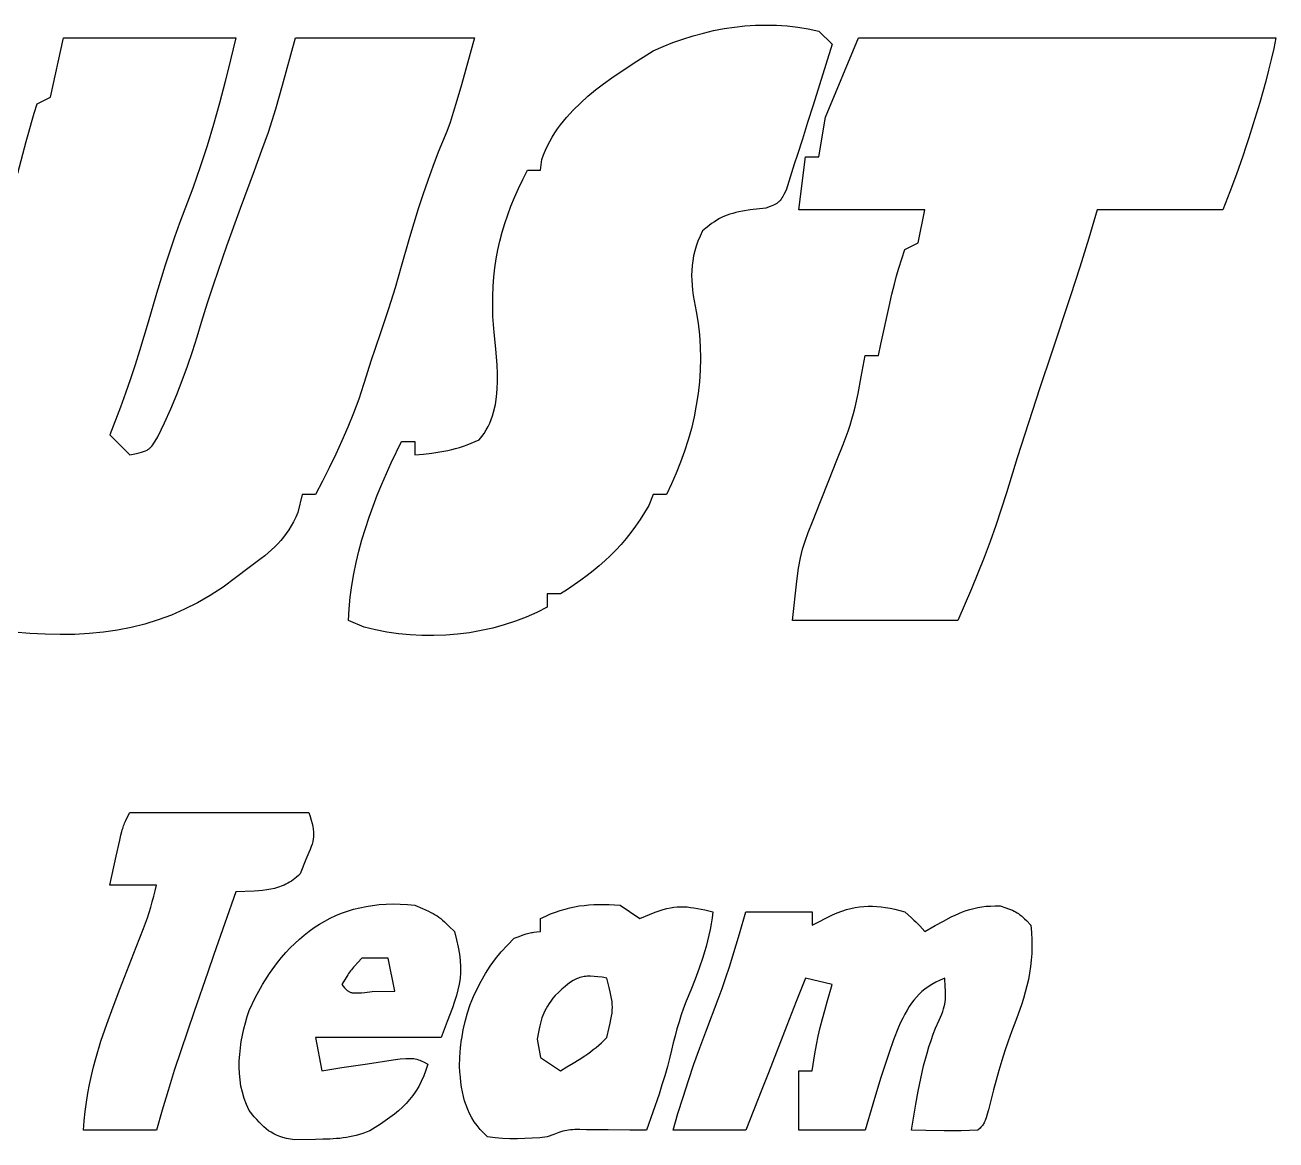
# Model space of a CAD drawing. Header units: millimetres. Extents: x 60 to 220, y -152 to -53.
# Drawn here: x 211.17 to 219.66, y -146.85 to -139.27 of the extents above; entities that cross this region are included whole.
import ezdxf

# ---------------------------------------------------------------- set-up
doc = ezdxf.new("R2010")
doc.units = ezdxf.units.MM
doc.layers.add('F.Silkscreen', color=41, linetype='CONTINUOUS', true_color=0xf2eda1)

msp = doc.modelspace()

# ---------------------------------------------------------------- linework, layer by layer
at = {"layer": 'F.Silkscreen', "linetype": 'CONTINUOUS'}
for p, q in [((215.773054, -139.325789), (215.843062, -139.309429)), ((215.843062, -139.309429), (215.913525, -139.29589)), ((215.913525, -139.29589), (215.984405, -139.285204)), ((215.984405, -139.285204), (216.055605, -139.277504)), ((216.055605, -139.277504), (216.127075, -139.272806)), ((216.127075, -139.272806), (216.198749, -139.271224)), ((216.198749, -139.271224), (216.270525, -139.272802)), ((216.270525, -139.272802), (216.342387, -139.277624)), ((216.342387, -139.277624), (216.414201, -139.285772)), ((216.414201, -139.285772), (216.48596, -139.297278)), ((216.48596, -139.297278), (216.557535, -139.312283)), ((216.557535, -139.312283), (216.647519, -139.402271)), ((211.338608, -139.762184), (211.428593, -139.357265)), ((211.428593, -139.357265), (212.598342, -139.357265)), ((212.598342, -139.357265), (212.56281, -139.507043)), ((212.915545, -139.680003), (213.00326, -139.357265)), ((213.00326, -139.357265), (214.217999, -139.357265)), ((214.217999, -139.357265), (214.129998, -139.678159)), ((215.4993, -139.417925), (215.566667, -139.391042)), ((215.566667, -139.391042), (215.634799, -139.366674)), ((215.634799, -139.366674), (215.703619, -139.344888)), ((215.703619, -139.344888), (215.773054, -139.325789)), ((216.647519, -139.402271), (216.518171, -139.815622)), ((216.602532, -139.897161), (216.827472, -139.357265)), ((216.827472, -139.357265), (219.661908, -139.357265)), ((219.661908, -139.357265), (219.646277, -139.431958)), ((215.321162, -139.517019), (215.432762, -139.447268)), ((215.432762, -139.447268), (215.4993, -139.417925)), ((219.646277, -139.431958), (219.629477, -139.505861)), ((212.56281, -139.507043), (212.525913, -139.655088)), ((215.207721, -139.590949), (215.321162, -139.517019)), ((219.629477, -139.505861), (219.61157, -139.579159)), ((212.525913, -139.655088), (212.487211, -139.801644)), ((215.095809, -139.670169), (215.151347, -139.629824)), ((215.151347, -139.629824), (215.207721, -139.590949)), ((219.592615, -139.652005), (219.572635, -139.724551)), ((219.61157, -139.579159), (219.592615, -139.652005)), ((212.869356, -139.840683), (212.915545, -139.680003)), ((214.129998, -139.678159), (214.099855, -139.784246)), ((214.988745, -139.755763), (215.041453, -139.712119)), ((215.041453, -139.712119), (215.095809, -139.670169)), ((219.572635, -139.724551), (219.551715, -139.796988)), ((211.229062, -139.870729), (211.248604, -139.807171)), ((211.248604, -139.807171), (211.338608, -139.762184)), ((212.487211, -139.801644), (212.446283, -139.947051)), ((214.099855, -139.784246), (214.075158, -139.866259)), ((214.889924, -139.848849), (214.938095, -139.801324)), ((214.938095, -139.801324), (214.988745, -139.755763)), ((216.518171, -139.815622), (216.481423, -139.933461)), ((219.551715, -139.796988), (219.507244, -139.942151)), ((211.210002, -139.934441), (211.229062, -139.870729)), ((212.844937, -139.920617), (212.869356, -139.840683)), ((214.075158, -139.866259), (214.053052, -139.933332)), ((214.802675, -139.950523), (214.844639, -139.898558)), ((214.844639, -139.898558), (214.889924, -139.848849)), ((216.557535, -140.167108), (216.602532, -139.897161)), ((211.174425, -140.062553), (211.191711, -139.998351)), ((211.191711, -139.998351), (211.210002, -139.934441)), ((212.446283, -139.947051), (212.402665, -140.091604)), ((212.774442, -140.12123), (212.819368, -140.000184)), ((212.819368, -140.000184), (212.844937, -139.920617)), ((214.030614, -139.994589), (213.97337, -140.136188)), ((214.053052, -139.933332), (214.030614, -139.994589)), ((214.764441, -140.004921), (214.783068, -139.977407)), ((214.783068, -139.977407), (214.802675, -139.950523)), ((216.481423, -139.933461), (216.445768, -140.046105)), ((219.507244, -139.942151), (219.477623, -140.037409)), ((211.118525, -140.277386), (211.174425, -140.062553)), ((214.715032, -140.09133), (214.73037, -140.061855)), ((214.73037, -140.061855), (214.746863, -140.033063)), ((214.746863, -140.033063), (214.764441, -140.004921)), ((216.445768, -140.046105), (216.409545, -140.158568)), ((219.477623, -140.037409), (219.457682, -140.099755)), ((212.402665, -140.091604), (212.355933, -140.235626)), ((212.723855, -140.259103), (212.774442, -140.12123)), ((213.97337, -140.136188), (213.936548, -140.232013)), ((214.676347, -140.183987), (214.68795, -140.152376)), ((214.68795, -140.152376), (214.700852, -140.121515)), ((214.700852, -140.121515), (214.715032, -140.09133)), ((216.409545, -140.158568), (216.390688, -140.217362)), ((216.422573, -140.527037), (216.46755, -140.167108)), ((216.46755, -140.167108), (216.557535, -140.167108)), ((219.437218, -140.161486), (219.394634, -140.283638)), ((219.457682, -140.099755), (219.437218, -140.161486)), ((212.355933, -140.235626), (212.305626, -140.379384)), ((213.936548, -140.232013), (213.901676, -140.328064)), ((214.546715, -140.320035), (214.577939, -140.257099)), ((214.577939, -140.257099), (214.66793, -140.257099)), ((214.66793, -140.257099), (214.676347, -140.183987)), ((216.390688, -140.217362), (216.37222, -140.276265)), ((212.629324, -140.515085), (212.723855, -140.259103)), ((213.901676, -140.328064), (213.868571, -140.424404)), ((214.517768, -140.381697), (214.546715, -140.320035)), ((216.37222, -140.276265), (216.336096, -140.394345)), ((219.394634, -140.283638), (219.349629, -140.405082)), ((212.305626, -140.379384), (212.251321, -140.523212)), ((213.868571, -140.424404), (213.836998, -140.521103)), ((214.491077, -140.442316), (214.517768, -140.381697)), ((216.319919, -140.42336), (216.31302, -140.435236)), ((216.336096, -140.394345), (216.319919, -140.42336)), ((219.349629, -140.405082), (219.301985, -140.527037)), ((214.444533, -140.561457), (214.466684, -140.50215)), ((214.466684, -140.50215), (214.491077, -140.442316)), ((216.226699, -140.504476), (216.196551, -140.515775)), ((216.239083, -140.499566), (216.226699, -140.504476)), ((216.249947, -140.494903), (216.239083, -140.499566)), ((216.259496, -140.490331), (216.249947, -140.494903)), ((216.267936, -140.485657), (216.259496, -140.490331)), ((216.271804, -140.483228), (216.267936, -140.485657)), ((216.275438, -140.480702), (216.271804, -140.483228)), ((216.278934, -140.478076), (216.275438, -140.480702)), ((216.282267, -140.475308), (216.278934, -140.478076)), ((216.285486, -140.472372), (216.282267, -140.475308)), ((216.288608, -140.469266), (216.285486, -140.472372)), ((216.291647, -140.465949), (216.288608, -140.469266)), ((216.294634, -140.462403), (216.291647, -140.465949)), ((216.300579, -140.454579), (216.294634, -140.462403)), ((216.306639, -140.445574), (216.300579, -140.454579)), ((216.31302, -140.435236), (216.306639, -140.445574)), ((212.251321, -140.523212), (212.215642, -140.617802)), ((212.536828, -140.771641), (212.629324, -140.515085)), ((213.836998, -140.521103), (213.806731, -140.618249)), ((214.42458, -140.620485), (214.444533, -140.561457)), ((215.865749, -140.596375), (215.847957, -140.607811)), ((215.883103, -140.586308), (215.865749, -140.596375)), ((215.900302, -140.577477), (215.883103, -140.586308)), ((215.917599, -140.569687), (215.900302, -140.577477)), ((215.935246, -140.562826), (215.917599, -140.569687)), ((215.953519, -140.556704), (215.935246, -140.562826)), ((215.972661, -140.551173), (215.953519, -140.556704)), ((215.99296, -140.546094), (215.972661, -140.551173)), ((216.014657, -140.541289), (215.99296, -140.546094)), ((216.038017, -140.536616), (216.014657, -140.541289)), ((216.090752, -140.527037), (216.038017, -140.536616)), ((216.196551, -140.515775), (216.090752, -140.527037)), ((217.277385, -140.527037), (216.422573, -140.527037)), ((217.232396, -140.751994), (217.277385, -140.527037)), ((218.447147, -140.527037), (218.390563, -140.719298)), ((219.301985, -140.527037), (218.447147, -140.527037)), ((212.215642, -140.617802), (212.181686, -140.712745)), ((213.806731, -140.618249), (213.777574, -140.715894)), ((214.391339, -140.738725), (214.406867, -140.679489)), ((214.406867, -140.679489), (214.42458, -140.620485)), ((215.767379, -140.670452), (215.750661, -140.705258)), ((215.789465, -140.65195), (215.767379, -140.670452)), ((215.810083, -140.635442), (215.789465, -140.65195)), ((215.82949, -140.620781), (215.810083, -140.635442)), ((215.847957, -140.607811), (215.82949, -140.620781)), ((212.181686, -140.712745), (212.149261, -140.808026)), ((213.777574, -140.715894), (213.721712, -140.91298)), ((214.377992, -140.798457), (214.391339, -140.738725)), ((215.73632, -140.739474), (215.724268, -140.77323)), ((215.750661, -140.705258), (215.73632, -140.739474)), ((217.14241, -140.79699), (217.232396, -140.751994)), ((218.390563, -140.719298), (218.330194, -140.915412)), ((212.149261, -140.808026), (212.118166, -140.903659)), ((212.448401, -141.029567), (212.536828, -140.771641)), ((214.366799, -140.858916), (214.377992, -140.798457)), ((215.706574, -140.839761), (215.700699, -140.872762)), ((215.714377, -140.806628), (215.706574, -140.839761)), ((215.724268, -140.77323), (215.714377, -140.806628)), ((217.10111, -140.923263), (217.14241, -140.79699)), ((212.118166, -140.903659), (212.059112, -141.096063)), ((213.721712, -140.91298), (213.679429, -141.056719)), ((214.350862, -140.983068), (214.357765, -140.920382)), ((214.357765, -140.920382), (214.366799, -140.858916)), ((215.696664, -140.905738), (215.694364, -140.93875)), ((215.700699, -140.872762), (215.696664, -140.905738)), ((217.085368, -140.976161), (217.10111, -140.923263)), ((218.330194, -140.915412), (218.267523, -141.110699)), ((214.346076, -141.047301), (214.350862, -140.983068)), ((215.694364, -140.93875), (215.693687, -140.971974)), ((215.693687, -140.971974), (215.694522, -141.005494)), ((215.694522, -141.005494), (215.696765, -141.0394)), ((217.070322, -141.032253), (217.085368, -140.976161)), ((212.059112, -141.096063), (212.002896, -141.290025)), ((212.406377, -141.159323), (212.448401, -141.029567)), ((213.679429, -141.056719), (213.634656, -141.199504)), ((214.343375, -141.113252), (214.346076, -141.047301)), ((215.696765, -141.0394), (215.700306, -141.073823)), ((215.700306, -141.073823), (215.705021, -141.108849)), ((217.034715, -141.184212), (217.054086, -141.099108)), ((217.054086, -141.099108), (217.070322, -141.032253)), ((212.366135, -141.289733), (212.406377, -141.159323)), ((214.342748, -141.181223), (214.343375, -141.113252)), ((214.344203, -141.251469), (214.342748, -141.181223)), ((215.705021, -141.108849), (215.710835, -141.144629)), ((215.710835, -141.144629), (215.725206, -141.218778)), ((216.978964, -141.439341), (217.034715, -141.184212)), ((218.267523, -141.110699), (218.137849, -141.499967)), ((213.634656, -141.199504), (213.588003, -141.341697)), ((214.352747, -141.360025), (214.344203, -141.251469)), ((215.725206, -141.218778), (215.738193, -141.29767)), ((212.002896, -141.290025), (211.974389, -141.387326)), ((212.33539, -141.390751), (212.366135, -141.289733)), ((213.588003, -141.341697), (213.539983, -141.483623)), ((214.363457, -141.470502), (214.352747, -141.360025)), ((215.738193, -141.29767), (215.747254, -141.376981)), ((211.974389, -141.387326), (211.944693, -141.484095)), ((212.303325, -141.490366), (212.33539, -141.390751)), ((215.747254, -141.376981), (215.752502, -141.456586)), ((216.962458, -141.516823), (216.978964, -141.439341)), ((211.944693, -141.484095), (211.913869, -141.580392)), ((212.269668, -141.588772), (212.303325, -141.490366)), ((213.539983, -141.483623), (213.520637, -141.541184)), ((214.37236, -141.58136), (214.363457, -141.470502)), ((215.752502, -141.456586), (215.754046, -141.536374)), ((216.845878, -141.66151), (216.872474, -141.516823)), ((216.872474, -141.516823), (216.962458, -141.516823)), ((218.137849, -141.499967), (218.058759, -141.73685)), ((211.913869, -141.580392), (211.881916, -141.676258)), ((212.234153, -141.686159), (212.269668, -141.588772)), ((213.501607, -141.59883), (213.482969, -141.656611)), ((213.520637, -141.541184), (213.501607, -141.59883)), ((214.374884, -141.636485), (214.37236, -141.58136)), ((215.751995, -141.616192), (215.746453, -141.695947)), ((215.754046, -141.536374), (215.751995, -141.616192)), ((211.881916, -141.676258), (211.848868, -141.771768)), ((212.1965, -141.782709), (212.234153, -141.686159)), ((213.482969, -141.656611), (213.464771, -141.714549)), ((214.373671, -141.745169), (214.375479, -141.691162)), ((214.375479, -141.691162), (214.374884, -141.636485)), ((215.746453, -141.695947), (215.73753, -141.775486)), ((216.823845, -141.775275), (216.845878, -141.66151)), ((211.848868, -141.771768), (211.814763, -141.866976)), ((212.15644, -141.878603), (212.1965, -141.782709)), ((213.464771, -141.714549), (213.432416, -141.812329)), ((214.368892, -141.798384), (214.373671, -141.745169)), ((215.73753, -141.775486), (215.725342, -141.854715)), ((216.803467, -141.868093), (216.823845, -141.775275)), ((218.058759, -141.73685), (217.980994, -141.974024)), ((211.814763, -141.866976), (211.743514, -142.056724)), ((213.432416, -141.812329), (213.397197, -141.908193)), ((214.348644, -141.901546), (214.360714, -141.850565)), ((214.360714, -141.850565), (214.368892, -141.798384)), ((215.725342, -141.854715), (215.709956, -141.933468)), ((216.792989, -141.909729), (216.803467, -141.868093)), ((212.11368, -141.97404), (212.15644, -141.878603)), ((213.397197, -141.908193), (213.359312, -142.002454)), ((214.322071, -141.975366), (214.332129, -141.951143)), ((214.332129, -141.951143), (214.340967, -141.926536)), ((214.340967, -141.926536), (214.348644, -141.901546)), ((215.709956, -141.933468), (215.691533, -142.011637)), ((216.76968, -141.989762), (216.781853, -141.949885)), ((216.781853, -141.949885), (216.792989, -141.909729)), ((212.067941, -142.069214), (212.11368, -141.97404)), ((213.359312, -142.002454), (213.319009, -142.095474)), ((214.283921, -142.045447), (214.298035, -142.022542)), ((214.298035, -142.022542), (214.310725, -141.999173)), ((214.310725, -141.999173), (214.322071, -141.975366)), ((215.691533, -142.011637), (215.670149, -142.089135)), ((216.723323, -142.120271), (216.7561, -142.030626)), ((216.7561, -142.030626), (216.76968, -141.989762)), ((217.980994, -141.974024), (217.90505, -142.211808)), ((211.743514, -142.056724), (211.878471, -142.191699)), ((212.02791, -142.132184), (212.035093, -142.122814)), ((212.035093, -142.122814), (212.042406, -142.112017)), ((212.042406, -142.112017), (212.050138, -142.099599)), ((212.050138, -142.099599), (212.067941, -142.069214)), ((213.319009, -142.095474), (213.276495, -142.18757)), ((213.654037, -142.244982), (213.723124, -142.101715)), ((213.723124, -142.101715), (213.813088, -142.101715)), ((213.813088, -142.101715), (213.813088, -142.191699)), ((214.143456, -142.132521), (214.170076, -142.123278)), ((214.170076, -142.123278), (214.196878, -142.1131)), ((214.196878, -142.1131), (214.223895, -142.101945)), ((214.223895, -142.101945), (214.251217, -142.089748)), ((214.251217, -142.089748), (214.268343, -142.067856)), ((214.268343, -142.067856), (214.283921, -142.045447)), ((215.670149, -142.089135), (215.645929, -142.165794)), ((216.680597, -142.228734), (216.723323, -142.120271)), ((211.878471, -142.191699), (211.923575, -142.181414)), ((211.923575, -142.181414), (211.942047, -142.176916)), ((211.942047, -142.176916), (211.958132, -142.172585)), ((211.958132, -142.172585), (211.972137, -142.16825)), ((211.972137, -142.16825), (211.984327, -142.163732)), ((211.984327, -142.163732), (211.994994, -142.15886)), ((211.994994, -142.15886), (211.999844, -142.156234)), ((211.999844, -142.156234), (212.004409, -142.153441)), ((212.004409, -142.153441), (212.008732, -142.150478)), ((212.008732, -142.150478), (212.012851, -142.147312)), ((212.012851, -142.147312), (212.016787, -142.143919)), ((212.016787, -142.143919), (212.020598, -142.140285)), ((212.020598, -142.140285), (212.02791, -142.132184)), ((213.276495, -142.18757), (213.23205, -142.279064)), ((213.813088, -142.191699), (213.87201, -142.186485)), ((213.87201, -142.186485), (213.92866, -142.179996)), ((213.92866, -142.179996), (213.983605, -142.171796)), ((213.983605, -142.171796), (214.010592, -142.166907)), ((214.010592, -142.166907), (214.03736, -142.161428)), ((214.03736, -142.161428), (214.063956, -142.155323)), ((214.063956, -142.155323), (214.090465, -142.148496)), ((214.090465, -142.148496), (214.116942, -142.140908)), ((214.116942, -142.140908), (214.143456, -142.132521)), ((215.645929, -142.165794), (215.61897, -142.241502)), ((217.90505, -142.211808), (217.831334, -142.450391)), ((213.23205, -142.279064), (213.185885, -142.370306)), ((213.589309, -142.391311), (213.654037, -142.244982)), ((215.61897, -142.241502), (215.589389, -142.316124)), ((216.625029, -142.366033), (216.680597, -142.228734)), ((213.185885, -142.370306), (213.138228, -142.461632)), ((215.589389, -142.316124), (215.557253, -142.389539)), ((216.568247, -142.507516), (216.625029, -142.366033)), ((213.048255, -142.461632), (213.020124, -142.582552)), ((213.138228, -142.461632), (213.048255, -142.461632)), ((213.530222, -142.54035), (213.558976, -142.465498)), ((213.558976, -142.465498), (213.589309, -142.391311)), ((215.432762, -142.461632), (215.401836, -142.534768)), ((215.52274, -142.461632), (215.432762, -142.461632)), ((215.557253, -142.389539), (215.52274, -142.461632)), ((217.831334, -142.450391), (217.796018, -142.561445)), ((213.503149, -142.615798), (213.530222, -142.54035)), ((215.401836, -142.534768), (215.373316, -142.584233)), ((216.513939, -142.646871), (216.568247, -142.507516)), ((213.005728, -142.61529), (212.990629, -142.645905)), ((213.020124, -142.582552), (213.005728, -142.61529)), ((213.477983, -142.691839), (213.503149, -142.615798)), ((215.343739, -142.631459), (215.313068, -142.676535)), ((215.373316, -142.584233), (215.343739, -142.631459)), ((217.796018, -142.561445), (217.758844, -142.67125)), ((212.958219, -142.701539), (212.940818, -142.726908)), ((212.974814, -142.674594), (212.958219, -142.701539)), ((212.990629, -142.645905), (212.974814, -142.674594)), ((213.454842, -142.768416), (213.477983, -142.691839)), ((215.281284, -142.719661), (215.248347, -142.760951)), ((215.313068, -142.676535), (215.281284, -142.719661)), ((216.463543, -142.778055), (216.485529, -142.718588)), ((216.485529, -142.718588), (216.513939, -142.646871)), ((217.758844, -142.67125), (217.719921, -142.780069)), ((212.883613, -142.795548), (212.862734, -142.816551)), ((212.903555, -142.773721), (212.883613, -142.795548)), ((212.922619, -142.750917), (212.903555, -142.773721)), ((212.940818, -142.726908), (212.922619, -142.750917)), ((213.433904, -142.845477), (213.454842, -142.768416)), ((215.214251, -142.800569), (215.178968, -142.838652)), ((215.248347, -142.760951), (215.214251, -142.800569)), ((216.446418, -142.833069), (216.454469, -142.805625)), ((216.454469, -142.805625), (216.463543, -142.778055)), ((217.719921, -142.780069), (217.679317, -142.888091)), ((212.794304, -142.876558), (212.769456, -142.89618)), ((212.818109, -142.856874), (212.794304, -142.876558)), ((212.840923, -142.836937), (212.818109, -142.856874)), ((212.862734, -142.816551), (212.840923, -142.836937)), ((213.415337, -142.923031), (213.433904, -142.845477)), ((215.142456, -142.875323), (215.104681, -142.910764)), ((215.178968, -142.838652), (215.142456, -142.875323)), ((216.420321, -142.961235), (216.432549, -142.891534)), ((216.432549, -142.891534), (216.439174, -142.861388)), ((216.439174, -142.861388), (216.446418, -142.833069)), ((217.679317, -142.888091), (217.637176, -142.995531)), ((212.688336, -142.956541), (212.596937, -143.027372)), ((212.74353, -142.915932), (212.688336, -142.956541)), ((212.769456, -142.89618), (212.74353, -142.915932)), ((213.399247, -143.001002), (213.415337, -142.923031)), ((215.065629, -142.945114), (215.025274, -142.978523)), ((215.104681, -142.910764), (215.065629, -142.945114)), ((216.408142, -143.050066), (216.420321, -142.961235)), ((212.596937, -143.027372), (212.51117, -143.090018)), ((213.385836, -143.079362), (213.399247, -143.001002)), ((214.940528, -143.043085), (214.896085, -143.074532)), ((214.983598, -143.011139), (214.940528, -143.043085)), ((215.025274, -142.978523), (214.983598, -143.011139)), ((216.377581, -143.316469), (216.408142, -143.050066)), ((217.637176, -142.995531), (217.593563, -143.102586)), ((212.424786, -143.146367), (212.337683, -143.19662)), ((212.51117, -143.090018), (212.424786, -143.146367)), ((213.375264, -143.158097), (213.385836, -143.079362)), ((214.802889, -143.136497), (214.712922, -143.136497)), ((214.712922, -143.136497), (214.712922, -143.226496)), ((214.850209, -143.105626), (214.802889, -143.136497)), ((214.896085, -143.074532), (214.850209, -143.105626)), ((217.593563, -143.102586), (217.502351, -143.316469)), ((212.337683, -143.19662), (212.249726, -143.241027)), ((213.367663, -143.237132), (213.375264, -143.158097)), ((214.712922, -143.226496), (214.642903, -143.26206)), ((212.070995, -143.313089), (211.979982, -143.341205)), ((212.160879, -143.279763), (212.070995, -143.313089)), ((212.249726, -143.241027), (212.160879, -143.279763)), ((213.363212, -143.316469), (213.367663, -143.237132)), ((213.470047, -143.361464), (213.363212, -143.316469)), ((214.570621, -143.294039), (214.496327, -143.322431)), ((214.642903, -143.26206), (214.570621, -143.294039)), ((217.502351, -143.316469), (216.377581, -143.316469)), ((211.199141, -143.404558), (211.093431, -143.395561)), ((211.699168, -143.396432), (211.602636, -143.405875)), ((211.794169, -143.382647), (211.699168, -143.396432)), ((211.88775, -143.364317), (211.794169, -143.382647)), ((211.979982, -143.341205), (211.88775, -143.364317)), ((213.545972, -143.380332), (213.470047, -143.361464)), ((213.623395, -143.395561), (213.545972, -143.380332)), ((213.702036, -143.407106), (213.623395, -143.395561)), ((214.18441, -143.399841), (214.104111, -143.410158)), ((214.264065, -143.385915), (214.18441, -143.399841)), ((214.34277, -143.368366), (214.264065, -143.385915)), ((214.420275, -143.347207), (214.34277, -143.368366)), ((214.496327, -143.322431), (214.420275, -143.347207)), ((211.302822, -143.410318), (211.199141, -143.404558)), ((211.404563, -143.412588), (211.302822, -143.410318)), ((211.504466, -143.411171), (211.404563, -143.412588)), ((211.602636, -143.405875), (211.504466, -143.411171)), ((213.781607, -143.415002), (213.702036, -143.407106)), ((213.861884, -143.419264), (213.781607, -143.415002)), ((213.942571, -143.419857), (213.861884, -143.419264)), ((214.023408, -143.416819), (213.942571, -143.419857)), ((214.104111, -143.410158), (214.023408, -143.416819)), ((211.847382, -144.684925), (211.85209, -144.674759)), ((211.85209, -144.674759), (211.8636, -144.651093)), ((211.8636, -144.651093), (211.878471, -144.621204)), ((211.878471, -144.621204), (213.093237, -144.621204)), ((213.093237, -144.621204), (213.102096, -144.64841)), ((213.102096, -144.64841), (213.109582, -144.673003)), ((213.109582, -144.673003), (213.115692, -144.695352)), ((211.817452, -144.776238), (211.824043, -144.750851)), ((211.824043, -144.750851), (211.827045, -144.740075)), ((211.827045, -144.740075), (211.829996, -144.73021)), ((211.829996, -144.73021), (211.832974, -144.720981)), ((211.832974, -144.720981), (211.836112, -144.712109)), ((211.836112, -144.712109), (211.839494, -144.703316)), ((211.839494, -144.703316), (211.843219, -144.694356)), ((211.843219, -144.694356), (211.847382, -144.684925)), ((213.115692, -144.695352), (213.120464, -144.715817)), ((213.120464, -144.715817), (213.123869, -144.734726)), ((213.123869, -144.734726), (213.125913, -144.75247)), ((213.125913, -144.75247), (213.12665, -144.769362)), ((211.785697, -144.919275), (211.809418, -144.808536)), ((211.809418, -144.808536), (211.817452, -144.776238)), ((213.116177, -144.835577), (213.110284, -144.853575)), ((213.120792, -144.818515), (213.116177, -144.835577)), ((213.124063, -144.802044), (213.120792, -144.818515)), ((213.126035, -144.785771), (213.124063, -144.802044)), ((213.12665, -144.769362), (213.126035, -144.785771)), ((211.743514, -145.116097), (211.785697, -144.919275)), ((213.094516, -144.893703), (213.073552, -144.941759)), ((213.103054, -144.872829), (213.094516, -144.893703)), ((213.110284, -144.853575), (213.103054, -144.872829)), ((213.073552, -144.941759), (213.034374, -145.037719)), ((212.962966, -145.095534), (212.950717, -145.102691)), ((212.97513, -145.087727), (212.962966, -145.095534)), ((212.98715, -145.079221), (212.97513, -145.087727)), ((212.999096, -145.069998), (212.98715, -145.079221)), ((213.010935, -145.060036), (212.999096, -145.069998)), ((213.0227, -145.049278), (213.010935, -145.060036)), ((213.034374, -145.037719), (213.0227, -145.049278)), ((212.058452, -145.116097), (211.743514, -145.116097)), ((212.040416, -145.190859), (212.049705, -145.15373)), ((212.049705, -145.15373), (212.058452, -145.116097)), ((212.598342, -145.161099), (212.449303, -145.585698)), ((212.722341, -145.154859), (212.598342, -145.161099)), ((212.751498, -145.153046), (212.722341, -145.154859)), ((212.77997, -145.150613), (212.751498, -145.153046)), ((212.807792, -145.147322), (212.77997, -145.150613)), ((212.835009, -145.142928), (212.807792, -145.147322)), ((212.861654, -145.137172), (212.835009, -145.142928)), ((212.887727, -145.129814), (212.861654, -145.137172)), ((212.9133, -145.120566), (212.887727, -145.129814)), ((212.925893, -145.115189), (212.9133, -145.120566)), ((212.938355, -145.109247), (212.925893, -145.115189)), ((212.950717, -145.102691), (212.938355, -145.109247)), ((212.009039, -145.300328), (212.020094, -145.264031)), ((212.020094, -145.264031), (212.030564, -145.227608)), ((212.030564, -145.227608), (212.040416, -145.190859)), ((213.397772, -145.279052), (213.439904, -145.268303)), ((213.439904, -145.268303), (213.483027, -145.259362)), ((213.483027, -145.259362), (213.527146, -145.252308)), ((213.527146, -145.252308), (213.572262, -145.247172)), ((213.572262, -145.247172), (213.618375, -145.243952)), ((213.618375, -145.243952), (213.665534, -145.242715)), ((213.665534, -145.242715), (213.713681, -145.243472)), ((213.713681, -145.243472), (213.762882, -145.246241)), ((213.762882, -145.246241), (213.813088, -145.251075)), ((213.813088, -145.251075), (213.865278, -145.273574)), ((214.83399, -145.277286), (214.866143, -145.269068)), ((214.866143, -145.269068), (214.898251, -145.262211)), ((214.898251, -145.262211), (214.930482, -145.256651)), ((214.930482, -145.256651), (214.962915, -145.252312)), ((214.962915, -145.252312), (214.995719, -145.24916)), ((214.995719, -145.24916), (215.029039, -145.247098)), ((215.029039, -145.247098), (215.06298, -145.246086)), ((215.06298, -145.246086), (215.097699, -145.246027)), ((215.097699, -145.246027), (215.13333, -145.246896)), ((215.13333, -145.246896), (215.169964, -145.248584)), ((215.169964, -145.248584), (215.207813, -145.251075)), ((215.207813, -145.251075), (215.342781, -145.341053)), ((215.524932, -145.273753), (215.549028, -145.26865)), ((215.549028, -145.26865), (215.572455, -145.265023)), ((215.572455, -145.265023), (215.595393, -145.262771)), ((215.595393, -145.262771), (215.618014, -145.261828)), ((215.618014, -145.261828), (215.640503, -145.262071)), ((215.640503, -145.262071), (215.663066, -145.26344)), ((215.663066, -145.26344), (215.685853, -145.265808)), ((215.685853, -145.265808), (215.709052, -145.269102)), ((215.709052, -145.269102), (215.732857, -145.27321)), ((216.775533, -145.273571), (216.805094, -145.267378)), ((216.805094, -145.267378), (216.834304, -145.262844)), ((216.834304, -145.262844), (216.863318, -145.2599)), ((216.863318, -145.2599), (216.892288, -145.258489)), ((216.892288, -145.258489), (216.921393, -145.258549)), ((216.921393, -145.258549), (216.950788, -145.260055)), ((216.950788, -145.260055), (216.98064, -145.26292)), ((216.98064, -145.26292), (217.011108, -145.267105)), ((217.011108, -145.267105), (217.042359, -145.272571)), ((217.609727, -145.272704), (217.636505, -145.266887)), ((217.636505, -145.266887), (217.664246, -145.262287)), ((217.664246, -145.262287), (217.693188, -145.258919)), ((217.693188, -145.258919), (217.723499, -145.256855)), ((217.723499, -145.256855), (217.755404, -145.256108)), ((217.755404, -145.256108), (217.789173, -145.2567)), ((217.789173, -145.2567), (217.828322, -145.269867)), ((217.828322, -145.269867), (217.844509, -145.275554)), ((211.984961, -145.372785), (211.997342, -145.336524)), ((211.997342, -145.336524), (212.009039, -145.300328)), ((213.201808, -145.359513), (213.239067, -145.33998)), ((213.239067, -145.33998), (213.277278, -145.322142)), ((213.277278, -145.322142), (213.316463, -145.306017)), ((213.316463, -145.306017), (213.356643, -145.291649)), ((213.356643, -145.291649), (213.397772, -145.279052)), ((213.865278, -145.273574), (213.905896, -145.29185)), ((213.905896, -145.29185), (213.922821, -145.300055)), ((213.922821, -145.300055), (213.938048, -145.308015)), ((213.938048, -145.308015), (213.951963, -145.315964)), ((213.951963, -145.315964), (213.964938, -145.324183)), ((213.964938, -145.324183), (213.9774, -145.332931)), ((213.9774, -145.332931), (213.989726, -145.342467)), ((213.989726, -145.342467), (214.002314, -145.353063)), ((214.002314, -145.353063), (214.015564, -145.364958)), ((214.66793, -145.341053), (214.702304, -145.325055)), ((214.66793, -145.431032), (214.66793, -145.341053)), ((214.702304, -145.325055), (214.735931, -145.310752)), ((214.735931, -145.310752), (214.769028, -145.298064)), ((214.769028, -145.298064), (214.801667, -145.286929)), ((214.801667, -145.286929), (214.83399, -145.277286)), ((215.342781, -145.341053), (215.446835, -145.298888)), ((215.446835, -145.298888), (215.474019, -145.288777)), ((215.474019, -145.288777), (215.5, -145.28042)), ((215.5, -145.28042), (215.524932, -145.273753)), ((215.732857, -145.27321), (215.78298, -145.283542)), ((215.78298, -145.283542), (215.837676, -145.296061)), ((215.832741, -145.337122), (215.82669, -145.377349)), ((215.837676, -145.296061), (215.832741, -145.337122)), ((216.019367, -145.446202), (216.062642, -145.296061)), ((216.062642, -145.296061), (216.512558, -145.296061)), ((216.512558, -145.296061), (216.512558, -145.386049)), ((216.512558, -145.386049), (216.650313, -145.315739)), ((216.650313, -145.315739), (216.682989, -145.302487)), ((216.682989, -145.302487), (216.714635, -145.291053)), ((216.714635, -145.291053), (216.745416, -145.281421)), ((216.745416, -145.281421), (216.775533, -145.273571)), ((217.042359, -145.272571), (217.074545, -145.279268)), ((217.074545, -145.279268), (217.107839, -145.287106)), ((217.107839, -145.287106), (217.14241, -145.296061)), ((217.14241, -145.296061), (217.187628, -145.33751)), ((217.187628, -145.33751), (217.203422, -145.352363)), ((217.203422, -145.352363), (217.216771, -145.365407)), ((217.403754, -145.358838), (217.456912, -145.331172)), ((217.456912, -145.331172), (217.482511, -145.318804)), ((217.482511, -145.318804), (217.507778, -145.307433)), ((217.507778, -145.307433), (217.532926, -145.297092)), ((217.532926, -145.297092), (217.558136, -145.287835)), ((217.558136, -145.287835), (217.583675, -145.279698)), ((217.583675, -145.279698), (217.609727, -145.272704)), ((217.844509, -145.275554), (217.858848, -145.280872)), ((217.858848, -145.280872), (217.871634, -145.286026)), ((217.871634, -145.286026), (217.883175, -145.291202)), ((217.883175, -145.291202), (217.893779, -145.296595)), ((217.893779, -145.296595), (217.903741, -145.30239)), ((217.903741, -145.30239), (217.91338, -145.30879)), ((217.91338, -145.30879), (217.923007, -145.315948)), ((217.923007, -145.315948), (217.932897, -145.324107)), ((217.932897, -145.324107), (217.943378, -145.333415)), ((217.943378, -145.333415), (217.954752, -145.344067)), ((217.954752, -145.344067), (217.967313, -145.356263)), ((211.922067, -145.535607), (211.971899, -145.409186)), ((211.971899, -145.409186), (211.984961, -145.372785)), ((213.062285, -145.453956), (213.095738, -145.427955)), ((213.095738, -145.427955), (213.130149, -145.403531)), ((213.130149, -145.403531), (213.165503, -145.380713)), ((213.165503, -145.380713), (213.201808, -145.359513)), ((214.015564, -145.364958), (214.029865, -145.378437)), ((214.029865, -145.378437), (214.045612, -145.393785)), ((214.045612, -145.393785), (214.083055, -145.431032)), ((214.083055, -145.431032), (214.097566, -145.48589)), ((214.588484, -145.440888), (214.596796, -145.438957)), ((214.596796, -145.438957), (214.605049, -145.437358)), ((214.605049, -145.437358), (214.613495, -145.436034)), ((214.613495, -145.436034), (214.622408, -145.434912)), ((214.622408, -145.434912), (214.642655, -145.432967)), ((214.642655, -145.432967), (214.66793, -145.431032)), ((215.819567, -145.416839), (215.811462, -145.45568)), ((215.82669, -145.377349), (215.819567, -145.416839)), ((217.216771, -145.365407), (217.229251, -145.378207)), ((217.229251, -145.378207), (217.242474, -145.392353)), ((217.242474, -145.392353), (217.277385, -145.431032)), ((217.277385, -145.431032), (217.346632, -145.390088)), ((217.346632, -145.390088), (217.403754, -145.358838)), ((217.967313, -145.356263), (217.997245, -145.386049)), ((217.997245, -145.386049), (218.001818, -145.436662)), ((218.001818, -145.436662), (218.004341, -145.485609)), ((212.967497, -145.541057), (212.998161, -145.51055)), ((212.998161, -145.51055), (213.029754, -145.481493)), ((213.029754, -145.481493), (213.062285, -145.453956)), ((214.097566, -145.48589), (214.108817, -145.536528)), ((214.401198, -145.568576), (214.443072, -145.521781)), ((214.443072, -145.521781), (214.487954, -145.476028)), ((214.487954, -145.476028), (214.522449, -145.463021)), ((214.522449, -145.463021), (214.54929, -145.45318)), ((214.54929, -145.45318), (214.570612, -145.445974)), ((214.570612, -145.445974), (214.579831, -145.443194)), ((214.579831, -145.443194), (214.588484, -145.440888)), ((215.802385, -145.493953), (215.792439, -145.531751)), ((215.811462, -145.45568), (215.802385, -145.493953)), ((215.974234, -145.595195), (216.019367, -145.446202)), ((218.004341, -145.485609), (218.004882, -145.533099)), ((211.811002, -145.821894), (211.922067, -145.535607)), ((212.449303, -145.585698), (212.407224, -145.705475)), ((212.880928, -145.641187), (212.908888, -145.606413)), ((212.908888, -145.606413), (212.937727, -145.573026)), ((212.937727, -145.573026), (212.967497, -145.541057)), ((214.108817, -145.536528), (214.116953, -145.583603)), ((214.116953, -145.583603), (214.122069, -145.627706)), ((214.362317, -145.616393), (214.401198, -145.568576)), ((215.770118, -145.606271), (215.744913, -145.679933)), ((215.781662, -145.569163), (215.770118, -145.606271)), ((215.792439, -145.531751), (215.781662, -145.569163)), ((215.950576, -145.669299), (215.974234, -145.595195)), ((218.003527, -145.579337), (218.000362, -145.624523)), ((218.004882, -145.533099), (218.003527, -145.579337)), ((212.827762, -145.71477), (212.880928, -145.641187)), ((213.38293, -145.689854), (213.376427, -145.698296)), ((213.389926, -145.681234), (213.38293, -145.689854)), ((213.397618, -145.672178), (213.389926, -145.681234)), ((213.406156, -145.662414), (213.397618, -145.672178)), ((213.426708, -145.639695), (213.406156, -145.662414)), ((213.453168, -145.611006), (213.426708, -145.639695)), ((213.633133, -145.611006), (213.453168, -145.611006)), ((213.67812, -145.835965), (213.633133, -145.611006)), ((214.122069, -145.627706), (214.124297, -145.669466)), ((214.124297, -145.669466), (214.123753, -145.709497)), ((214.293378, -145.715296), (214.326366, -145.665292)), ((214.326366, -145.665292), (214.362317, -145.616393)), ((215.744913, -145.679933), (215.717315, -145.753456)), ((215.925971, -145.743161), (215.950576, -145.669299)), ((217.995422, -145.668868), (217.988812, -145.712571)), ((218.000362, -145.624523), (217.995422, -145.668868)), ((212.407224, -145.705475), (212.314209, -145.97254)), ((212.779755, -145.790961), (212.827762, -145.71477)), ((213.336564, -145.759904), (213.318193, -145.790961)), ((213.351329, -145.735519), (213.336564, -145.759904)), ((213.357861, -145.725157), (213.351329, -145.735519)), ((213.364108, -145.715681), (213.357861, -145.725157)), ((213.37021, -145.706805), (213.364108, -145.715681)), ((213.376427, -145.698296), (213.37021, -145.706805)), ((214.120564, -145.748408), (214.114845, -145.786841)), ((214.123753, -145.709497), (214.120564, -145.748408)), ((214.236089, -145.818766), (214.263289, -145.766444)), ((214.263289, -145.766444), (214.293378, -145.715296)), ((214.871953, -145.774672), (214.853274, -145.788151)), ((214.890079, -145.763264), (214.871953, -145.774672)), ((214.908031, -145.753846), (214.890079, -145.763264)), ((214.917035, -145.749836), (214.908031, -145.753846)), ((214.926132, -145.746324), (214.917035, -145.749836)), ((214.935348, -145.743267), (214.926132, -145.746324)), ((214.944728, -145.740642), (214.935348, -145.743267)), ((214.954319, -145.738456), (214.944728, -145.740642)), ((214.964169, -145.736713), (214.954319, -145.738456)), ((214.974307, -145.735395), (214.964169, -145.736713)), ((214.984798, -145.734468), (214.974307, -145.735395)), ((215.006948, -145.73386), (214.984798, -145.734468)), ((215.030999, -145.734761), (215.006948, -145.73386)), ((215.057274, -145.737137), (215.030999, -145.734761)), ((215.086093, -145.740883), (215.057274, -145.737137)), ((215.117823, -145.745979), (215.086093, -145.740883)), ((215.134193, -145.811582), (215.117823, -145.745979)), ((215.717315, -145.753456), (215.687729, -145.827544)), ((215.900293, -145.81682), (215.925971, -145.743161)), ((216.46755, -145.745979), (216.403365, -145.906591)), ((216.647519, -145.790961), (216.46755, -145.745979)), ((217.351753, -145.774538), (217.32507, -145.789493)), ((217.380788, -145.760065), (217.351753, -145.774538)), ((217.412365, -145.745979), (217.380788, -145.760065)), ((217.415779, -145.805909), (217.412365, -145.745979)), ((217.98061, -145.755835), (217.970867, -145.79887)), ((217.988812, -145.712571), (217.98061, -145.755835)), ((211.764433, -145.941603), (211.811002, -145.821894)), ((212.732022, -145.877248), (212.778137, -145.793543)), ((212.778137, -145.793543), (212.779755, -145.790961)), ((213.318193, -145.790961), (213.327606, -145.80217)), ((213.327606, -145.80217), (213.336084, -145.811955)), ((213.336084, -145.811955), (213.340073, -145.816335)), ((213.340073, -145.816335), (213.343902, -145.820386)), ((213.343902, -145.820386), (213.347652, -145.824131)), ((213.347652, -145.824131), (213.351373, -145.827537)), ((213.351373, -145.827537), (213.355068, -145.830656)), ((213.355068, -145.830656), (213.358808, -145.833482)), ((213.358808, -145.833482), (213.362584, -145.836008)), ((213.362584, -145.836008), (213.366487, -145.838269)), ((213.366487, -145.838269), (213.370512, -145.840277)), ((213.370512, -145.840277), (213.37473, -145.841998)), ((213.37473, -145.841998), (213.379132, -145.843489)), ((213.379132, -145.843489), (213.383815, -145.844717)), ((213.383815, -145.844717), (213.388772, -145.845711)), ((213.388772, -145.845711), (213.394072, -145.846506)), ((213.394072, -145.846506), (213.399724, -145.847064)), ((213.399724, -145.847064), (213.405766, -145.847433)), ((213.405766, -145.847433), (213.412275, -145.847568)), ((213.412275, -145.847568), (213.419243, -145.84755)), ((213.419243, -145.84755), (213.426723, -145.847352)), ((213.426723, -145.847352), (213.434775, -145.846953)), ((213.434775, -145.846953), (213.45266, -145.845711)), ((213.45266, -145.845711), (213.473188, -145.843901)), ((213.473188, -145.843901), (213.523455, -145.838752)), ((213.523455, -145.838752), (213.67812, -145.835965)), ((214.09634, -145.864711), (214.083804, -145.905395)), ((214.106749, -145.825398), (214.09634, -145.864711)), ((214.114845, -145.786841), (214.106749, -145.825398)), ((214.211732, -145.872282), (214.236089, -145.818766)), ((214.766342, -145.864062), (214.751656, -145.883924)), ((214.79059, -145.841642), (214.766342, -145.864062)), ((214.81295, -145.821548), (214.79059, -145.841642)), ((214.833728, -145.803743), (214.81295, -145.821548)), ((214.853274, -145.788151), (214.833728, -145.803743)), ((215.140601, -145.838938), (215.134193, -145.811582)), ((215.145857, -145.863401), (215.140601, -145.838938)), ((215.149924, -145.885655), (215.145857, -145.863401)), ((215.687729, -145.827544), (215.65666, -145.902916)), ((215.873367, -145.890251), (215.900293, -145.81682)), ((216.613308, -145.907906), (216.647519, -145.790961)), ((217.237764, -145.85657), (217.219736, -145.875697)), ((217.257101, -145.838497), (217.237764, -145.85657)), ((217.277942, -145.821378), (217.257101, -145.838497)), ((217.300547, -145.805082), (217.277942, -145.821378)), ((217.32507, -145.789493), (217.300547, -145.805082)), ((217.416898, -145.830756), (217.415779, -145.805909)), ((217.417479, -145.852896), (217.416898, -145.830756)), ((217.417439, -145.872759), (217.417479, -145.852896)), ((217.959674, -145.841861), (217.947099, -145.885045)), ((217.970867, -145.79887), (217.959674, -145.841861)), ((211.721194, -146.059073), (211.764433, -145.941603)), ((212.689382, -145.965657), (212.732022, -145.877248)), ((214.069231, -145.948051), (214.034479, -146.041782)), ((214.083804, -145.905395), (214.069231, -145.948051)), ((214.171516, -145.983086), (214.190212, -145.927064)), ((214.190212, -145.927064), (214.211732, -145.872282)), ((214.715801, -145.936987), (214.706222, -145.953303)), ((214.726489, -145.920153), (214.715801, -145.936987)), ((214.73841, -145.902541), (214.726489, -145.920153)), ((214.751656, -145.883924), (214.73841, -145.902541)), ((215.152868, -145.906226), (215.149924, -145.885655)), ((215.154628, -145.925732), (215.152868, -145.906226)), ((215.155202, -145.944744), (215.154628, -145.925732)), ((215.154628, -145.9639), (215.155202, -145.944744)), ((215.639058, -145.95009), (215.622827, -145.9972)), ((215.65666, -145.902916), (215.639058, -145.95009)), ((215.788957, -146.11082), (215.873367, -145.890251)), ((216.403365, -145.906591), (216.339987, -146.067534)), ((216.597181, -145.965997), (216.613308, -145.907906)), ((217.17151, -145.940521), (217.156691, -145.96498)), ((217.18681, -145.91756), (217.17151, -145.940521)), ((217.202832, -145.895981), (217.18681, -145.91756)), ((217.219736, -145.875697), (217.202832, -145.895981)), ((217.404848, -145.956029), (217.409335, -145.939873)), ((217.409335, -145.939873), (217.412733, -145.92396)), ((217.412733, -145.92396), (217.415159, -145.907812)), ((217.415159, -145.907812), (217.416698, -145.890907)), ((217.416698, -145.890907), (217.417439, -145.872759)), ((217.933227, -145.928583), (217.901854, -146.017652)), ((217.947099, -145.885045), (217.933227, -145.928583)), ((212.314209, -145.97254), (212.22376, -146.240228)), ((212.664141, -146.049433), (212.676263, -146.007287)), ((212.676263, -146.007287), (212.689382, -145.965657)), ((214.155577, -146.040433), (214.171516, -145.983086)), ((214.671532, -146.034679), (214.666539, -146.052533)), ((214.677051, -146.017673), (214.671532, -146.034679)), ((214.683198, -146.00126), (214.677051, -146.017673)), ((214.690009, -145.985209), (214.683198, -146.00126)), ((214.697662, -145.969298), (214.690009, -145.985209)), ((214.706222, -145.953303), (214.697662, -145.969298)), ((215.140601, -146.053439), (215.145857, -146.027918)), ((215.145857, -146.027918), (215.149924, -146.004873)), ((215.149924, -146.004873), (215.152868, -145.983736)), ((215.152868, -145.983736), (215.154628, -145.9639)), ((215.622827, -145.9972), (215.607811, -146.044364)), ((216.567252, -146.082429), (216.581815, -146.024112)), ((216.581815, -146.024112), (216.597181, -145.965997)), ((217.127675, -146.018854), (217.113069, -146.048491)), ((217.142154, -145.991046), (217.127675, -146.018854)), ((217.156691, -145.96498), (217.142154, -145.991046)), ((217.350499, -146.086215), (217.374456, -146.033172)), ((217.374456, -146.033172), (217.384118, -146.011007)), ((217.384118, -146.011007), (217.392337, -145.991104)), ((217.392337, -145.991104), (217.399225, -145.972953)), ((217.399225, -145.972953), (217.404848, -145.956029)), ((217.901854, -146.017652), (217.866153, -146.110644)), ((211.681835, -146.175428), (211.721194, -146.059073)), ((212.643595, -146.134856), (212.653209, -146.091981)), ((212.653209, -146.091981), (212.664141, -146.049433)), ((214.034479, -146.041782), (213.993071, -146.15089)), ((214.131967, -146.159129), (214.142415, -146.099097)), ((214.142415, -146.099097), (214.155577, -146.040433)), ((214.653473, -146.113307), (214.645425, -146.162134)), ((214.657599, -146.091614), (214.653473, -146.113307)), ((214.661915, -146.071435), (214.657599, -146.091614)), ((214.666539, -146.052533), (214.661915, -146.071435)), ((215.117823, -146.15089), (215.134193, -146.082066)), ((215.134193, -146.082066), (215.140601, -146.053439)), ((215.593868, -146.091694), (215.580825, -146.139281)), ((215.607811, -146.044364), (215.593868, -146.091694)), ((215.748592, -146.221156), (215.788957, -146.11082)), ((216.339987, -146.067534), (216.214489, -146.389893)), ((216.553634, -146.141126), (216.567252, -146.082429)), ((217.098134, -146.08007), (217.06531, -146.166137)), ((217.113069, -146.048491), (217.098134, -146.08007)), ((217.334293, -146.128454), (217.350499, -146.086215)), ((217.866153, -146.110644), (217.842586, -146.175893)), ((211.646934, -146.291826), (211.681835, -146.175428)), ((212.628966, -146.221299), (212.635462, -146.178009)), ((212.635462, -146.178009), (212.643595, -146.134856)), ((213.993071, -146.15089), (213.138228, -146.15089)), ((213.138228, -146.15089), (213.183231, -146.375853)), ((214.124231, -146.220545), (214.13158, -146.162134)), ((214.13158, -146.162134), (214.131967, -146.159129)), ((214.645425, -146.162134), (214.66793, -146.285861)), ((215.044334, -146.217339), (215.062878, -146.201813)), ((215.062878, -146.201813), (215.081295, -146.185615)), ((215.081295, -146.185615), (215.099609, -146.168651)), ((215.099609, -146.168651), (215.117823, -146.15089)), ((215.568502, -146.187218), (215.556752, -146.23565)), ((215.580825, -146.139281), (215.568502, -146.187218)), ((216.529422, -146.26056), (216.540985, -146.200439)), ((216.540985, -146.200439), (216.553634, -146.141126)), ((217.06531, -146.166137), (217.034334, -146.252809)), ((217.305328, -146.213402), (217.319278, -146.170846)), ((217.319278, -146.170846), (217.334293, -146.128454)), ((217.842586, -146.175893), (217.82066, -146.241412)), ((212.22376, -146.240228), (212.180096, -146.374562)), ((212.621511, -146.308099), (212.624268, -146.264708)), ((212.624268, -146.264708), (212.628966, -146.221299)), ((214.116785, -146.347722), (214.119176, -146.283408)), ((214.119176, -146.283408), (214.124231, -146.220545)), ((214.66793, -146.285861), (214.802889, -146.375853)), ((214.928946, -146.300152), (214.968336, -146.27406)), ((214.968336, -146.27406), (214.987647, -146.260567)), ((214.987647, -146.260567), (215.006745, -146.246641)), ((215.006745, -146.246641), (215.025621, -146.232255)), ((215.025621, -146.232255), (215.044334, -146.217339)), ((215.545416, -146.284623), (215.528957, -146.347635)), ((215.556752, -146.23565), (215.545416, -146.284623)), ((215.709581, -146.331773), (215.748592, -146.221156)), ((216.512558, -146.375853), (216.529422, -146.26056)), ((217.034334, -146.252809), (217.004937, -146.339987)), ((217.269305, -146.34196), (217.292412, -146.256083)), ((217.292412, -146.256083), (217.305328, -146.213402)), ((217.82066, -146.241412), (217.800099, -146.307238)), ((211.617073, -146.409415), (211.631336, -146.350409)), ((211.631336, -146.350409), (211.646934, -146.291826)), ((212.180096, -146.374562), (212.137832, -146.50935)), ((212.620863, -146.351428), (212.621511, -146.308099)), ((212.622484, -146.394606), (212.620863, -146.351428)), ((213.183231, -146.375853), (213.317847, -146.354585)), ((213.317847, -146.354585), (213.492523, -146.328045)), ((213.492523, -146.328045), (213.666527, -146.301169)), ((213.666527, -146.301169), (213.715079, -146.296198)), ((213.715079, -146.296198), (213.752667, -146.29302)), ((213.752667, -146.29302), (213.768223, -146.292214)), ((213.768223, -146.292214), (213.782056, -146.29197)), ((213.782056, -146.29197), (213.794531, -146.292349)), ((213.794531, -146.292349), (213.806026, -146.293394)), ((213.806026, -146.293394), (213.816832, -146.295152)), ((213.816832, -146.295152), (213.827327, -146.297656)), ((213.827327, -146.297656), (213.837859, -146.300945)), ((213.837859, -146.300945), (213.848757, -146.305067)), ((213.848757, -146.305067), (213.860388, -146.310095)), ((213.860388, -146.310095), (213.873095, -146.316041)), ((213.873095, -146.316041), (213.903076, -146.330847)), ((213.889214, -146.372677), (213.874123, -146.411663)), ((213.903076, -146.330847), (213.889214, -146.372677)), ((214.119547, -146.384146), (214.116785, -146.347722)), ((214.802889, -146.375853), (214.846404, -146.350496)), ((214.846404, -146.350496), (214.888368, -146.325446)), ((214.888368, -146.325446), (214.928946, -146.300152)), ((215.528957, -146.347635), (215.511119, -146.410238)), ((215.671901, -146.44285), (215.709581, -146.331773)), ((217.004937, -146.339987), (216.976844, -146.427615)), ((217.24927, -146.428451), (217.269305, -146.34196)), ((217.780675, -146.373338), (217.762169, -146.439732)), ((217.800099, -146.307238), (217.780675, -146.373338)), ((211.60422, -146.469015), (211.617073, -146.409415)), ((212.626511, -146.437541), (212.622484, -146.394606)), ((212.633112, -146.480158), (212.626511, -146.437541)), ((213.857703, -146.448002), (213.839953, -146.481957)), ((213.874123, -146.411663), (213.857703, -146.448002)), ((214.12282, -146.419426), (214.119547, -146.384146)), ((214.126748, -146.453616), (214.12282, -146.419426)), ((214.131513, -146.486764), (214.126748, -146.453616)), ((215.511119, -146.410238), (215.49214, -146.472461)), ((215.635658, -146.554597), (215.671901, -146.44285)), ((216.214489, -146.389893), (216.170196, -146.503884)), ((216.422573, -146.780766), (216.422573, -146.375853)), ((216.422573, -146.375853), (216.512558, -146.375853)), ((216.976844, -146.427615), (216.923602, -146.603805)), ((217.231717, -146.515586), (217.24927, -146.428451)), ((217.762169, -146.439732), (217.744369, -146.506392)), ((211.583012, -146.590528), (211.592846, -146.529326)), ((211.592846, -146.529326), (211.60422, -146.469015)), ((212.137832, -146.50935), (212.097194, -146.644717)), ((212.642437, -146.522359), (212.633112, -146.480158)), ((212.654645, -146.564097), (212.642437, -146.522359)), ((213.800293, -146.543547), (213.778282, -146.571658)), ((213.820837, -146.513722), (213.800293, -146.543547)), ((213.839953, -146.481957), (213.820837, -146.513722)), ((214.137234, -146.518943), (214.131513, -146.486764)), ((214.144089, -146.550227), (214.137234, -146.518943)), ((215.472246, -146.534418), (215.430531, -146.657759)), ((215.49214, -146.472461), (215.472246, -146.534418)), ((216.170196, -146.503884), (216.062642, -146.780766)), ((217.215968, -146.603343), (217.231717, -146.515586)), ((217.744369, -146.506392), (217.709905, -146.640516)), ((211.57482, -146.652729), (211.583012, -146.590528)), ((212.669882, -146.605272), (212.654645, -146.564097)), ((212.688336, -146.645797), (212.669882, -146.605272)), ((213.729722, -146.623625), (213.703087, -146.647936)), ((213.754766, -146.598269), (213.729722, -146.623625)), ((213.778282, -146.571658), (213.754766, -146.598269)), ((214.152196, -146.580639), (214.144089, -146.550227)), ((214.161772, -146.610259), (214.152196, -146.580639)), ((214.172898, -146.639155), (214.161772, -146.610259)), ((215.600922, -146.667162), (215.635658, -146.554597)), ((216.923602, -146.603805), (216.872474, -146.780766)), ((217.187402, -146.780766), (217.215968, -146.603343)), ((211.568296, -146.716094), (211.57482, -146.652729)), ((212.097194, -146.644717), (212.058452, -146.780766)), ((212.723734, -146.689051), (212.688336, -146.645797)), ((212.740237, -146.708284), (212.723734, -146.689051)), ((212.756297, -146.725995), (212.740237, -146.708284)), ((213.644892, -146.694364), (213.613249, -146.716935)), ((213.674828, -146.671441), (213.644892, -146.694364)), ((213.703087, -146.647936), (213.674828, -146.671441)), ((214.185771, -146.667368), (214.172898, -146.639155)), ((214.200536, -146.694979), (214.185771, -146.667368)), ((214.217327, -146.722007), (214.200536, -146.694979)), ((215.430531, -146.657759), (215.387786, -146.780766)), ((215.567732, -146.780766), (215.600922, -146.667162)), ((217.686673, -146.714895), (217.683451, -146.722586)), ((217.689891, -146.706201), (217.686673, -146.714895)), ((217.693248, -146.696293), (217.689891, -146.706201)), ((217.700709, -146.672044), (217.693248, -146.696293)), ((217.709905, -146.640516), (217.700709, -146.672044)), ((211.563543, -146.780766), (211.568296, -146.716094)), ((212.058452, -146.780766), (211.563543, -146.780766)), ((212.772111, -146.742253), (212.756297, -146.725995)), ((212.78793, -146.757165), (212.772111, -146.742253)), ((212.803969, -146.770771), (212.78793, -146.757165)), ((212.820487, -146.783146), (212.803969, -146.770771)), ((212.837733, -146.794365), (212.820487, -146.783146)), ((212.855873, -146.804507), (212.837733, -146.794365)), ((213.484084, -146.794066), (213.460928, -146.802227)), ((213.507653, -146.784795), (213.484084, -146.794066)), ((213.544683, -146.761938), (213.507653, -146.784795)), ((213.579849, -146.739375), (213.544683, -146.761938)), ((213.613249, -146.716935), (213.579849, -146.739375)), ((214.236322, -146.748538), (214.217327, -146.722007)), ((214.257667, -146.774637), (214.236322, -146.748538)), ((214.28151, -146.800356), (214.257667, -146.774637)), ((214.791337, -146.796228), (214.756748, -146.80887)), ((214.806149, -146.791294), (214.791337, -146.796228)), ((214.8198, -146.787207), (214.806149, -146.791294)), ((214.832687, -146.783882), (214.8198, -146.787207)), ((214.845243, -146.781248), (214.832687, -146.783882)), ((214.857779, -146.779236), (214.845243, -146.781248)), ((214.870754, -146.777759), (214.857779, -146.779236)), ((214.884544, -146.776749), (214.870754, -146.777759)), ((214.899511, -146.776168), (214.884544, -146.776749)), ((214.916065, -146.775911), (214.899511, -146.776168)), ((214.934613, -146.775904), (214.916065, -146.775911)), ((214.979174, -146.77637), (214.934613, -146.775904)), ((215.126269, -146.777951), (214.979174, -146.77637)), ((215.274416, -146.779178), (215.126269, -146.777951)), ((215.387786, -146.780766), (215.274416, -146.779178)), ((216.062642, -146.780766), (215.567732, -146.780766)), ((216.872474, -146.780766), (216.422573, -146.780766)), ((217.284243, -146.782344), (217.187402, -146.780766)), ((217.409548, -146.783583), (217.284243, -146.782344)), ((217.46651, -146.784001), (217.409548, -146.783583)), ((217.523462, -146.783744), (217.46651, -146.784001)), ((217.580397, -146.78271), (217.523462, -146.783744)), ((217.637318, -146.780766), (217.580397, -146.78271)), ((217.652228, -146.765722), (217.637318, -146.780766)), ((217.658366, -146.759269), (217.652228, -146.765722)), ((217.663759, -146.753271), (217.658366, -146.759269)), ((217.668535, -146.74748), (217.663759, -146.753271)), ((217.672784, -146.741737), (217.668535, -146.74748)), ((217.676601, -146.735802), (217.672784, -146.741737)), ((217.680132, -146.729505), (217.676601, -146.735802)), ((217.683451, -146.722586), (217.680132, -146.729505)), ((212.87521, -146.813628), (212.855873, -146.804507)), ((212.895947, -146.821809), (212.87521, -146.813628)), ((212.918314, -146.829121), (212.895947, -146.821809)), ((212.942579, -146.835616), (212.918314, -146.829121)), ((212.968937, -146.841373), (212.942579, -146.835616)), ((212.997635, -146.846501), (212.968937, -146.841373)), ((213.138228, -146.842626), (212.997635, -146.846501)), ((213.188259, -146.841795), (213.138228, -146.842626)), ((213.235945, -146.840225), (213.188259, -146.841795)), ((213.281889, -146.837367), (213.235945, -146.840225)), ((213.304404, -146.835285), (213.281889, -146.837367)), ((213.326739, -146.832691), (213.304404, -146.835285)), ((213.348935, -146.829488), (213.326739, -146.832691)), ((213.371101, -146.825623), (213.348935, -146.829488)), ((213.393299, -146.821033), (213.371101, -146.825623)), ((213.415634, -146.815648), (213.393299, -146.821033)), ((213.438137, -146.80941), (213.415634, -146.815648)), ((213.460928, -146.802227), (213.438137, -146.80941)), ((214.30801, -146.82576), (214.28151, -146.800356)), ((214.358973, -146.831782), (214.30801, -146.82576)), ((214.409611, -146.835831), (214.358973, -146.831782)), ((214.460033, -146.838013), (214.409611, -146.835831)), ((214.51036, -146.838487), (214.460033, -146.838013)), ((214.560686, -146.837367), (214.51036, -146.838487)), ((214.611143, -146.834784), (214.560686, -146.837367)), ((214.661856, -146.830867), (214.611143, -146.834784)), ((214.712922, -146.82576), (214.661856, -146.830867)), ((214.756748, -146.80887), (214.712922, -146.82576))]:
    msp.add_line(p, q, dxfattribs=at)

doc.saveas('drawing.dxf')
